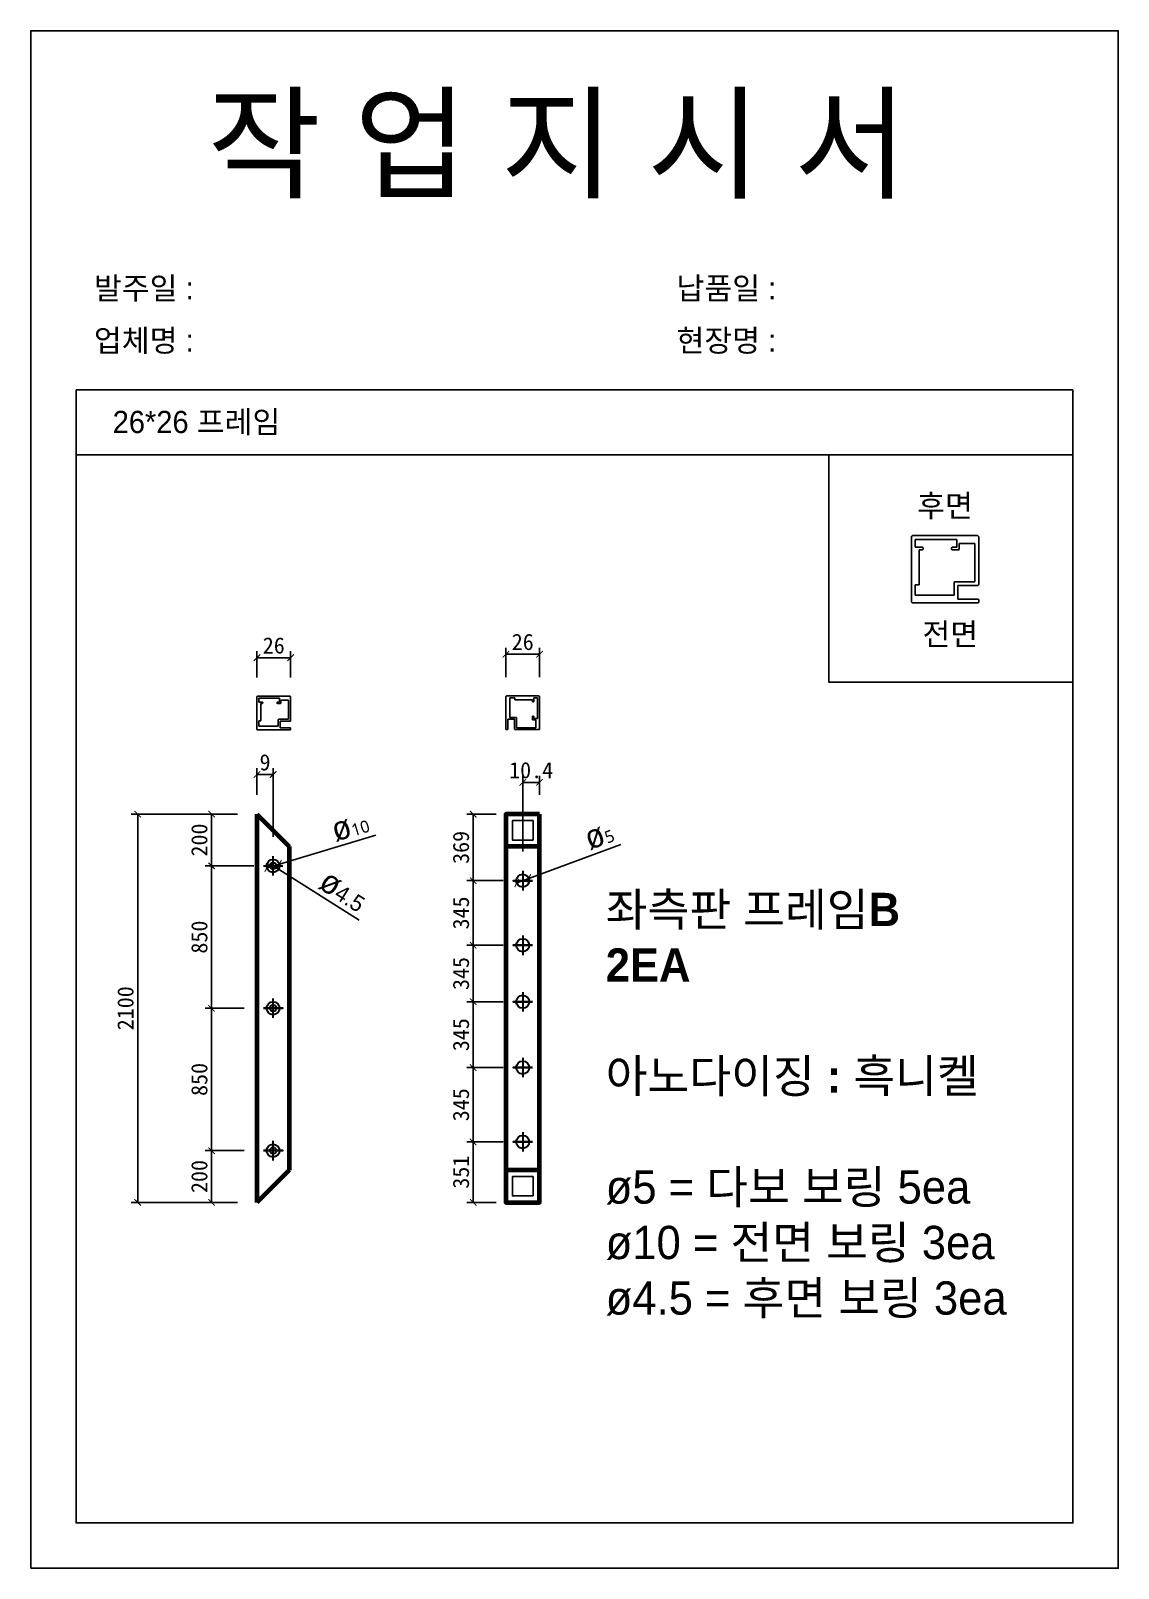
# Model space of a CAD drawing. Header units: millimetres. Extents: x -44117 to 256353, y -2095463 to 65325.
# Drawn here: x 116191 to 117871, y 25553 to 27929 of the extents above; entities that cross this region are included whole.
import ezdxf

# ---------------------------------------------------------------- set-up
doc = ezdxf.new("R2010")
doc.units = ezdxf.units.MM
doc.header["$LTSCALE"] = 10
doc.layers.add('Layer1', color=7, linetype='Continuous', lineweight=70)
doc.dimstyles.new('ISO-25', dxfattribs={"dimtxt": 2.5, "dimasz": 2.5, "dimexe": 1, "dimexo": 1, "dimtad": 1, "dimtxsty": 'Standard', "dimblk": 'ARCHTICK', "dimcen": 2.5, "dimadec": 0, "dimazin": 0, "dimtfac": 1, "dimtmove": 0, "dimatfit": 3, "dimfxl": 0, "dimarcsym": 0})

# ---------------------------------------------------------------- blocks, each defined once
blk = doc.blocks.new('_ArchTick')
at = {"color": 0, "linetype": 'ByBlock', "const_width": 0.15}
blk.add_lwpolyline([(-0.5, -0.5), (0.5, 0.5)], dxfattribs=at)
blk = doc.blocks.new('*D1852')
at = {"color": 0, "lineweight": -2}
for p, q in [((116510.3, 26718.3), (116346.1, 26718.3)), ((116356.1, 26118.3), (116356.1, 26718.3)), ((116510.3, 26118.3), (116346.1, 26118.3))]:
    blk.add_line(p, q, dxfattribs=at)
at = {"layer": 'Defpoints', "color": 0}
for p in [(116356.1, 26718.3), (116540.3, 26718.3), (116540.3, 26118.3)]:
    blk.add_point(p, dxfattribs=at)
at = {"color": 0, "lineweight": -2, "xscale": 10, "yscale": 10, "zscale": 10}
for p, rotation in [((116356.1, 26718.3), 90), ((116356.1, 26118.3), 270)]:
    blk.add_blockref('_ArchTick', p, dxfattribs=dict(at, rotation=rotation))
at = {"color": 0, "insert": (116337.3, 26418.3), "char_height": 25, "attachment_point": 5, "rotation": 90}
blk.add_mtext('2100', dxfattribs=at)
blk = doc.blocks.new('*D1853')
at = {"color": 0, "lineweight": -2}
for p, q in [((116540.3, 26748.3), (116540.3, 26789.5)), ((116540.3, 26779.5), (116565.3, 26779.5)), ((116565.3, 26683.3), (116565.3, 26789.5))]:
    blk.add_line(p, q, dxfattribs=at)
at = {"layer": 'Defpoints', "color": 0}
for p in [(116565.3, 26779.5), (116540.3, 26718.3), (116565.3, 26653.3)]:
    blk.add_point(p, dxfattribs=at)
at = {"color": 0, "lineweight": -2, "xscale": 10, "yscale": 10, "zscale": 10, "rotation": 180}
blk.add_blockref('_ArchTick', (116540.3, 26779.5), dxfattribs=at)
at = {"color": 0, "lineweight": -2, "xscale": 10, "yscale": 10, "zscale": 10}
blk.add_blockref('_ArchTick', (116565.3, 26779.5), dxfattribs=at)
at = {"color": 0, "insert": (116552.8, 26798.2), "char_height": 25, "attachment_point": 5}
blk.add_mtext('9', dxfattribs=at)
blk = doc.blocks.new('*D1854')
at = {"color": 0, "lineweight": -2}
for p, q in [((116724, 26685.7), (116574.9, 26641.2)), ((116555.7, 26635.4), (116574.9, 26641.2)), ((116555.7, 26635.4), (116555.7, 26635.4))]:
    blk.add_line(p, q, dxfattribs=at)
at = {"layer": 'Defpoints', "color": 0}
for p in [(116555.7, 26635.4), (116574.9, 26641.2)]:
    blk.add_point(p, dxfattribs=at)
at = {"color": 0, "lineweight": -2, "xscale": 10, "yscale": 10, "zscale": 10}
for p, rotation in [((116555.7, 26635.4), 16.62238534219674), ((116574.9, 26641.2), 196.6223853421967)]:
    blk.add_blockref('_ArchTick', p, dxfattribs=dict(at, rotation=rotation))
at = {"color": 0, "insert": (116683.9, 26700.8), "char_height": 25, "attachment_point": 5, "rotation": 16.6224}
blk.add_mtext('{\\fGulim|b0|i0|c129|p50;\\H1.4583x;ø\\fMalgun Gothic|b0|i0|c129|p50;\\H0.51429x;10}', dxfattribs=at)
blk = doc.blocks.new('*D1855')
at = {"color": 0, "lineweight": -2}
for p, q in [((116561.1, 26641), (116561.1, 26641)), ((116561.1, 26641), (116569.5, 26635.6)), ((116698, 26554.6), (116569.5, 26635.6))]:
    blk.add_line(p, q, dxfattribs=at)
at = {"layer": 'Defpoints', "color": 0}
for p in [(116561.1, 26641), (116569.5, 26635.6)]:
    blk.add_point(p, dxfattribs=at)
at = {"color": 0, "lineweight": -2, "xscale": 10, "yscale": 10, "zscale": 10}
for p, rotation in [((116561.1, 26641), 327.7574302874337), ((116569.5, 26635.6), 147.7574302874337)]:
    blk.add_blockref('_ArchTick', p, dxfattribs=dict(at, rotation=rotation))
at = {"color": 0, "insert": (116674.3, 26600.3), "char_height": 25, "attachment_point": 5, "rotation": 327.7574}
blk.add_mtext('{\\fGulim|b0|i0|c129|p50;\\H1.4583x;ø\\H0.68573x;4.5}', dxfattribs=at)
blk = doc.blocks.new('*D1856')
at = {"color": 0, "lineweight": -2}
for p, q in [((116510.3, 26718.3), (116460.2, 26718.3)), ((116470.2, 26718.3), (116470.2, 26638.3)), ((116535.3, 26638.3), (116460.2, 26638.3))]:
    blk.add_line(p, q, dxfattribs=at)
at = {"layer": 'Defpoints', "color": 0}
for p in [(116540.3, 26718.3), (116470.2, 26638.3), (116565.3, 26638.3)]:
    blk.add_point(p, dxfattribs=at)
at = {"color": 0, "lineweight": -2, "xscale": 10, "yscale": 10, "zscale": 10}
for p, rotation in [((116470.2, 26718.3), 90), ((116470.2, 26638.3), 270)]:
    blk.add_blockref('_ArchTick', p, dxfattribs=dict(at, rotation=rotation))
at = {"color": 0, "insert": (116451.4, 26678.3), "char_height": 25, "attachment_point": 5, "rotation": 90}
blk.add_mtext('200', dxfattribs=at)
blk = doc.blocks.new('*D1857')
at = {"color": 0, "lineweight": -2}
for p, q in [((116520.3, 26638.3), (116460.2, 26638.3)), ((116470.2, 26638.3), (116470.2, 26418.3)), ((116520.3, 26418.3), (116460.2, 26418.3))]:
    blk.add_line(p, q, dxfattribs=at)
at = {"layer": 'Defpoints', "color": 0}
for p in [(116550.3, 26638.3), (116470.2, 26418.3), (116550.3, 26418.3)]:
    blk.add_point(p, dxfattribs=at)
at = {"color": 0, "lineweight": -2, "xscale": 10, "yscale": 10, "zscale": 10}
for p, rotation in [((116470.2, 26638.3), 90), ((116470.2, 26418.3), 270)]:
    blk.add_blockref('_ArchTick', p, dxfattribs=dict(at, rotation=rotation))
at = {"color": 0, "insert": (116451.4, 26528.3), "char_height": 25, "attachment_point": 5, "rotation": 90}
blk.add_mtext('850', dxfattribs=at)
blk = doc.blocks.new('*D1858')
at = {"color": 0, "lineweight": -2}
for p, q in [((116520.3, 26418.3), (116460.2, 26418.3)), ((116470.2, 26418.3), (116470.2, 26198.3)), ((116520.3, 26198.3), (116460.2, 26198.3))]:
    blk.add_line(p, q, dxfattribs=at)
at = {"layer": 'Defpoints', "color": 0}
for p in [(116550.3, 26418.3), (116470.2, 26198.3), (116550.3, 26198.3)]:
    blk.add_point(p, dxfattribs=at)
at = {"color": 0, "lineweight": -2, "xscale": 10, "yscale": 10, "zscale": 10}
for p, rotation in [((116470.2, 26418.3), 90), ((116470.2, 26198.3), 270)]:
    blk.add_blockref('_ArchTick', p, dxfattribs=dict(at, rotation=rotation))
at = {"color": 0, "insert": (116451.4, 26308.3), "char_height": 25, "attachment_point": 5, "rotation": 90}
blk.add_mtext('850', dxfattribs=at)
blk = doc.blocks.new('*D1859')
at = {"color": 0, "lineweight": -2}
for p, q in [((116520.3, 26198.3), (116460.2, 26198.3)), ((116470.2, 26198.3), (116470.2, 26118.3)), ((116510.3, 26118.3), (116460.2, 26118.3))]:
    blk.add_line(p, q, dxfattribs=at)
at = {"layer": 'Defpoints', "color": 0}
for p in [(116550.3, 26198.3), (116470.2, 26118.3), (116540.3, 26118.3)]:
    blk.add_point(p, dxfattribs=at)
at = {"color": 0, "lineweight": -2, "xscale": 10, "yscale": 10, "zscale": 10}
for p, rotation in [((116470.2, 26198.3), 90), ((116470.2, 26118.3), 270)]:
    blk.add_blockref('_ArchTick', p, dxfattribs=dict(at, rotation=rotation))
at = {"color": 0, "insert": (116451.4, 26158.3), "char_height": 25, "attachment_point": 5, "rotation": 90}
blk.add_mtext('200', dxfattribs=at)
blk = doc.blocks.new('*D1860')
at = {"color": 0, "lineweight": -2}
for p, q in [((116540.3, 26929.5), (116540.3, 26970)), ((116592.3, 26929.5), (116592.3, 26970)), ((116540.3, 26960), (116592.3, 26960))]:
    blk.add_line(p, q, dxfattribs=at)
at = {"layer": 'Defpoints', "color": 0}
for p in [(116592.3, 26960), (116540.3, 26899.5), (116592.3, 26899.5)]:
    blk.add_point(p, dxfattribs=at)
at = {"color": 0, "lineweight": -2, "xscale": 10, "yscale": 10, "zscale": 10, "rotation": 180}
blk.add_blockref('_ArchTick', (116540.3, 26960), dxfattribs=at)
at = {"color": 0, "lineweight": -2, "xscale": 10, "yscale": 10, "zscale": 10}
blk.add_blockref('_ArchTick', (116592.3, 26960), dxfattribs=at)
at = {"color": 0, "insert": (116566.3, 26978.8), "char_height": 25, "attachment_point": 5}
blk.add_mtext('26', dxfattribs=at)
blk = doc.blocks.new('*D1871')
at = {"color": 0, "lineweight": -2}
for p, q in [((116924.9, 26929.9), (116924.9, 26975.5)), ((116976.9, 26929.9), (116976.9, 26975.5)), ((116924.9, 26965.5), (116976.9, 26965.5))]:
    blk.add_line(p, q, dxfattribs=at)
at = {"layer": 'Defpoints', "color": 0}
for p in [(116976.9, 26965.5), (116924.9, 26899.9), (116976.9, 26899.9)]:
    blk.add_point(p, dxfattribs=at)
at = {"color": 0, "lineweight": -2, "xscale": 10, "yscale": 10, "zscale": 10, "rotation": 180}
blk.add_blockref('_ArchTick', (116924.9, 26965.5), dxfattribs=at)
at = {"color": 0, "lineweight": -2, "xscale": 10, "yscale": 10, "zscale": 10}
blk.add_blockref('_ArchTick', (116976.9, 26965.5), dxfattribs=at)
at = {"color": 0, "insert": (116950.9, 26984.3), "char_height": 25, "attachment_point": 5}
blk.add_mtext('26', dxfattribs=at)
blk = doc.blocks.new('*D1900')
at = {"color": 0, "lineweight": -2}
for p, q in [((117102.2, 26671.6), (116960.3, 26619)), ((116941.6, 26612), (116960.3, 26619)), ((116941.6, 26612), (116941.6, 26612))]:
    blk.add_line(p, q, dxfattribs=at)
at = {"layer": 'Defpoints', "color": 0}
for p in [(116941.6, 26612), (116960.3, 26619)]:
    blk.add_point(p, dxfattribs=at)
at = {"color": 0, "lineweight": -2, "xscale": 10, "yscale": 10, "zscale": 10}
for p, rotation in [((116941.6, 26612), 20.35034544430838), ((116960.3, 26619), 200.3503454443084)]:
    blk.add_blockref('_ArchTick', p, dxfattribs=dict(at, rotation=rotation))
at = {"color": 0, "insert": (117068.3, 26686.7), "char_height": 25, "attachment_point": 5, "rotation": 20.3503}
blk.add_mtext('{\\fGulim|b0|i0|c129|p50;\\H1.4583x;ø\\fMalgun Gothic|b0|i0|c129|p50;\\H0.51429x;5}', dxfattribs=at)
blk = doc.blocks.new('*D1901')
at = {"color": 0, "lineweight": -2}
for p, q in [((116950.9, 26660.5), (116950.9, 26777.4)), ((116976.9, 26767.4), (116950.9, 26767.4)), ((116976.9, 26748.3), (116976.9, 26777.4))]:
    blk.add_line(p, q, dxfattribs=at)
at = {"layer": 'Defpoints', "color": 0}
for p in [(116950.9, 26767.4), (116976.9, 26718.3), (116950.9, 26630.5)]:
    blk.add_point(p, dxfattribs=at)
at = {"color": 0, "lineweight": -2, "xscale": 10, "yscale": 10, "zscale": 10, "rotation": 180}
blk.add_blockref('_ArchTick', (116950.9, 26767.4), dxfattribs=at)
at = {"color": 0, "lineweight": -2, "xscale": 10, "yscale": 10, "zscale": 10}
blk.add_blockref('_ArchTick', (116976.9, 26767.4), dxfattribs=at)
at = {"color": 0, "insert": (116963.9, 26786.1), "char_height": 25, "attachment_point": 5}
blk.add_mtext('10.4', dxfattribs=at)
blk = doc.blocks.new('*D1982')
at = {"color": 0, "lineweight": -2}
for p, q in [((116909.9, 26718.3), (116864.3, 26718.3)), ((116874.3, 26718.3), (116874.3, 26615.5)), ((116920.9, 26615.5), (116864.3, 26615.5))]:
    blk.add_line(p, q, dxfattribs=at)
at = {"layer": 'Defpoints', "color": 0}
for p in [(116924.9, 26718.3), (116874.3, 26615.5), (116935.9, 26615.5)]:
    blk.add_point(p, dxfattribs=at)
at = {"color": 0, "lineweight": -2, "xscale": 10, "yscale": 10, "zscale": 10}
for p, rotation in [((116874.3, 26718.3), 90), ((116874.3, 26615.5), 270)]:
    blk.add_blockref('_ArchTick', p, dxfattribs=dict(at, rotation=rotation))
at = {"color": 0, "insert": (116855.6, 26666.9), "char_height": 25, "attachment_point": 5, "rotation": 90}
blk.add_mtext('369', dxfattribs=at)
blk = doc.blocks.new('*D1983')
at = {"color": 0, "lineweight": -2}
for p, q in [((116920.9, 26615.5), (116864.3, 26615.5)), ((116874.3, 26615.5), (116874.3, 26515.6)), ((116920.9, 26515.6), (116864.3, 26515.6))]:
    blk.add_line(p, q, dxfattribs=at)
at = {"layer": 'Defpoints', "color": 0}
for p in [(116935.9, 26615.5), (116874.3, 26515.6), (116935.9, 26515.6)]:
    blk.add_point(p, dxfattribs=at)
at = {"color": 0, "lineweight": -2, "xscale": 10, "yscale": 10, "zscale": 10}
for p, rotation in [((116874.3, 26615.5), 90), ((116874.3, 26515.6), 270)]:
    blk.add_blockref('_ArchTick', p, dxfattribs=dict(at, rotation=rotation))
at = {"color": 0, "insert": (116855.6, 26565.6), "char_height": 25, "attachment_point": 5, "rotation": 90}
blk.add_mtext('345', dxfattribs=at)
blk = doc.blocks.new('*D1984')
at = {"color": 0, "lineweight": -2}
for p, q in [((116920.9, 26515.6), (116864.3, 26515.6)), ((116874.3, 26515.6), (116874.3, 26428.4)), ((116920.9, 26428.4), (116864.3, 26428.4))]:
    blk.add_line(p, q, dxfattribs=at)
at = {"layer": 'Defpoints', "color": 0}
for p in [(116935.9, 26515.6), (116874.3, 26428.4), (116935.9, 26428.4)]:
    blk.add_point(p, dxfattribs=at)
at = {"color": 0, "lineweight": -2, "xscale": 10, "yscale": 10, "zscale": 10}
for p, rotation in [((116874.3, 26515.6), 90), ((116874.3, 26428.4), 270)]:
    blk.add_blockref('_ArchTick', p, dxfattribs=dict(at, rotation=rotation))
at = {"color": 0, "insert": (116855.6, 26472), "char_height": 25, "attachment_point": 5, "rotation": 90}
blk.add_mtext('345', dxfattribs=at)
blk = doc.blocks.new('*D1985')
at = {"color": 0, "lineweight": -2}
for p, q in [((116920.9, 26428.4), (116864.3, 26428.4)), ((116874.3, 26428.4), (116874.3, 26326.6)), ((116920.9, 26326.6), (116864.3, 26326.6))]:
    blk.add_line(p, q, dxfattribs=at)
at = {"layer": 'Defpoints', "color": 0}
for p in [(116935.9, 26428.4), (116874.3, 26326.6), (116935.9, 26326.6)]:
    blk.add_point(p, dxfattribs=at)
at = {"color": 0, "lineweight": -2, "xscale": 10, "yscale": 10, "zscale": 10}
for p, rotation in [((116874.3, 26428.4), 90), ((116874.3, 26326.6), 270)]:
    blk.add_blockref('_ArchTick', p, dxfattribs=dict(at, rotation=rotation))
at = {"color": 0, "insert": (116855.6, 26377.5), "char_height": 25, "attachment_point": 5, "rotation": 90}
blk.add_mtext('345', dxfattribs=at)
blk = doc.blocks.new('*D1986')
at = {"color": 0, "lineweight": -2}
for p, q in [((116920.9, 26326.6), (116864.3, 26326.6)), ((116874.3, 26326.6), (116874.3, 26211.8)), ((116920.9, 26211.8), (116864.3, 26211.8))]:
    blk.add_line(p, q, dxfattribs=at)
at = {"layer": 'Defpoints', "color": 0}
for p in [(116935.9, 26326.6), (116874.3, 26211.8), (116935.9, 26211.8)]:
    blk.add_point(p, dxfattribs=at)
at = {"color": 0, "lineweight": -2, "xscale": 10, "yscale": 10, "zscale": 10}
for p, rotation in [((116874.3, 26326.6), 90), ((116874.3, 26211.8), 270)]:
    blk.add_blockref('_ArchTick', p, dxfattribs=dict(at, rotation=rotation))
at = {"color": 0, "insert": (116855.6, 26269.2), "char_height": 25, "attachment_point": 5, "rotation": 90}
blk.add_mtext('345', dxfattribs=at)
blk = doc.blocks.new('*D1987')
at = {"color": 0, "lineweight": -2}
for p, q in [((116920.9, 26211.8), (116864.3, 26211.8)), ((116874.3, 26211.8), (116874.3, 26118.3)), ((116909.9, 26118.3), (116864.3, 26118.3))]:
    blk.add_line(p, q, dxfattribs=at)
at = {"layer": 'Defpoints', "color": 0}
for p in [(116935.9, 26211.8), (116874.3, 26118.3), (116924.9, 26118.3)]:
    blk.add_point(p, dxfattribs=at)
at = {"color": 0, "lineweight": -2, "xscale": 10, "yscale": 10, "zscale": 10}
for p, rotation in [((116874.3, 26211.8), 90), ((116874.3, 26118.3), 270)]:
    blk.add_blockref('_ArchTick', p, dxfattribs=dict(at, rotation=rotation))
at = {"color": 0, "insert": (116855.6, 26165), "char_height": 25, "attachment_point": 5, "rotation": 90}
blk.add_mtext('351', dxfattribs=at)

msp = doc.modelspace()

# ---------------------------------------------------------------- linework, layer by layer
for p, q in [((117800.87366, 27373.7559), (116260.87366, 27373.7559)), ((117800.87366, 27273.7559), (116260.87366, 27273.7559)), ((117557.31807, 27130.67253), (117557.31807, 27142.67253)), ((117557.31807, 27142.67253), (117621.31807, 27142.67253)), ((117621.31807, 27142.67253), (117621.31807, 27130.67253)), ((117625.31807, 27127.87253), (117625.31807, 27136.67253)), ((117625.31807, 27136.67253), (117649.31807, 27136.67253)), ((117649.31807, 27136.67253), (117649.31807, 27077.47253)), ((117568.11807, 27130.67253), (117557.31807, 27130.67253)), ((117563.31807, 27126.67253), (117568.11807, 27126.67253)), ((117563.31807, 27126.67253), (117563.31807, 27072.67253)), ((117569.31807, 27127.87253), (117569.31807, 27129.47253)), ((117613.31807, 27129.47253), (117613.31807, 27127.87253)), ((117621.31807, 27130.67253), (117614.51807, 27130.67253)), ((117614.51807, 27126.67253), (117624.11807, 27126.67253)), ((117557.31807, 27056.67253), (117557.31807, 27072.67253)), ((117557.31807, 27072.67253), (117563.31807, 27072.67253)), ((117617.31807, 27076.27253), (117617.31807, 27071.47253)), ((117617.31807, 27071.47253), (117617.31807, 27056.67253)), ((117617.31807, 27071.47253), (117617.31807, 27071.47253)), ((117623.31807, 27077.47253), (117618.51807, 27077.47253)), ((117649.31807, 27077.47253), (117623.31807, 27077.47253)), ((117617.31807, 27056.67253), (117557.31807, 27056.67253)), ((116543.30162, 26891.48173), (116543.30162, 26897.48173)), ((116543.30162, 26897.48173), (116575.30162, 26897.48173)), ((116575.30162, 26897.48173), (116575.30162, 26891.48173)), ((116930.93772, 26867.88173), (116930.93772, 26897.88173)), ((116930.93772, 26897.88173), (116938.93772, 26897.88173)), ((116938.93772, 26897.88173), (116938.93772, 26894.88173)), ((116967.93772, 26892.48173), (116967.93772, 26897.88173)), ((116967.93772, 26897.88173), (116973.93772, 26897.88173)), ((116973.93772, 26897.88173), (116973.93772, 26865.88173)), ((116548.70162, 26891.48173), (116543.30162, 26891.48173)), ((116546.30162, 26889.48173), (116548.70162, 26889.48173)), ((116546.30162, 26889.48173), (116546.30162, 26862.48173)), ((116549.30162, 26890.08173), (116549.30162, 26890.88173)), ((116571.30162, 26890.88173), (116571.30162, 26890.08173)), ((116575.30162, 26891.48173), (116571.90162, 26891.48173)), ((116571.90162, 26889.48173), (116576.70162, 26889.48173)), ((116577.30162, 26890.08173), (116577.30162, 26894.48173)), ((116577.30162, 26894.48173), (116589.30162, 26894.48173)), ((116589.30162, 26894.48173), (116589.30162, 26864.88173)), ((116965.93772, 26894.88173), (116938.93772, 26894.88173)), ((116965.93772, 26894.88173), (116965.93772, 26892.48173)), ((116966.53772, 26891.88173), (116967.33772, 26891.88173)), ((116543.30162, 26854.48173), (116543.30162, 26862.48173)), ((116543.30162, 26862.48173), (116546.30162, 26862.48173)), ((116573.30162, 26854.48173), (116543.30162, 26854.48173)), ((116573.30162, 26864.28173), (116573.30162, 26861.88173)), ((116573.30162, 26861.88173), (116573.30162, 26854.48173)), ((116573.30162, 26861.88173), (116573.30162, 26861.88173)), ((116576.30162, 26864.88173), (116573.90162, 26864.88173)), ((116589.30162, 26864.88173), (116576.30162, 26864.88173)), ((116938.33772, 26867.88173), (116930.93772, 26867.88173)), ((116940.73772, 26867.88173), (116938.33772, 26867.88173)), ((116938.33772, 26867.88173), (116938.33772, 26867.88173)), ((116941.33772, 26864.88173), (116941.33772, 26867.28173)), ((116941.33772, 26851.88173), (116941.33772, 26864.88173)), ((116970.93772, 26851.88173), (116941.33772, 26851.88173)), ((116965.93772, 26869.28173), (116965.93772, 26864.48173)), ((116967.33772, 26869.88173), (116966.53772, 26869.88173)), ((116966.53772, 26863.88173), (116970.93772, 26863.88173)), ((116967.93772, 26865.88173), (116967.93772, 26869.28173)), ((116973.93772, 26865.88173), (116967.93772, 26865.88173)), ((116970.93772, 26863.88173), (116970.93772, 26851.88173))]:
    msp.add_line(p, q)
at = {"lineweight": 30}
for p, q in [((116550.30162, 26638.29861), (116580.30162, 26638.29861)), ((116565.30162, 26623.29861), (116565.30162, 26653.29861)), ((116950.93772, 26630.48714), (116950.93772, 26600.48714)), ((116950.93772, 26530.61843), (116950.93772, 26500.61843)), ((116565.30162, 26403.29861), (116565.30162, 26433.29861)), ((116950.93772, 26443.38673), (116950.93772, 26413.38673)), ((116950.93772, 26341.59729), (116950.93772, 26311.59729)), ((116565.30162, 26183.29861), (116565.30162, 26213.29861)), ((116950.93772, 26226.75753), (116950.93772, 26196.75753))]:
    msp.add_line(p, q, dxfattribs=at)
for points in [[(116190.87366, 25552.92562), (117870.87366, 25552.92562), (117870.87366, 27928.92562), (116190.87366, 27928.92562)], [(117800.87366, 27273.7559), (117423.9249, 27273.7559), (117423.9249, 26922.14894), (117800.87366, 26922.14894)], [(116966.93772, 26708.29861), (116934.93772, 26708.29861), (116934.93772, 26678.29861), (116966.93772, 26678.29861)], [(116966.93772, 26128.29861), (116934.93772, 26128.29861), (116934.93772, 26158.29861), (116966.93772, 26158.29861)]]:
    msp.add_lwpolyline(points, close=True)
msp.add_lwpolyline([(116260.87366, 27373.7559), (116260.87366, 25622.92562), (117800.87366, 25622.92562), (117800.87366, 27373.7559)])
for points in [[(117654.11807, 27050.67305, -0.4142135624), (117655.31807, 27049.47305), (117655.31807, 27045.87253, -0.4142135624), (117654.11807, 27044.67253), (117553.31807, 27044.67253, -0.4142135624), (117551.31807, 27046.67253), (117551.31807, 27146.67253, -0.4142135624), (117553.31807, 27148.67253), (117653.31807, 27148.67253, -0.4142135624), (117655.31807, 27146.67253), (117655.31807, 27073.47253, -0.4142135624), (117653.31807, 27071.47253), (117623.31807, 27071.47253), (117623.31807, 27050.67253), (117654.11807, 27050.67253)], [(116591.70162, 26851.48199, -0.4142135624), (116592.30162, 26850.88199), (116592.30162, 26849.08173, -0.4142135624), (116591.70162, 26848.48173), (116541.30162, 26848.48173, -0.4142135624), (116540.30162, 26849.48173), (116540.30162, 26899.48173, -0.4142135624), (116541.30162, 26900.48173), (116591.30162, 26900.48173, -0.4142135624), (116592.30162, 26899.48173), (116592.30162, 26862.88173, -0.4142135624), (116591.30162, 26861.88173), (116576.30162, 26861.88173), (116576.30162, 26851.48173), (116591.70162, 26851.48173)], [(116927.93798, 26849.48173, -0.4142135624), (116927.33798, 26848.88173), (116925.53772, 26848.88173, -0.4142135624), (116924.93772, 26849.48173), (116924.93772, 26899.88173, -0.4142135624), (116925.93772, 26900.88173), (116975.93772, 26900.88173, -0.4142135624), (116976.93772, 26899.88173), (116976.93772, 26849.88173, -0.4142135624), (116975.93772, 26848.88173), (116939.33772, 26848.88173, -0.4142135624), (116938.33772, 26849.88173), (116938.33772, 26864.88173), (116927.93772, 26864.88173), (116927.93772, 26849.48173)]]:
    msp.add_lwpolyline(points, format="xyb")
for points in [[(116965.93772, 26615.48714), (116935.93772, 26615.48714)], [(116965.93772, 26515.61843), (116935.93772, 26515.61843)], [(116965.93772, 26428.38673), (116935.93772, 26428.38673)], [(116550.30162, 26418.29861), (116580.30162, 26418.29861)], [(116965.93772, 26326.59729), (116935.93772, 26326.59729)], [(116965.93772, 26211.75753), (116935.93772, 26211.75753)], [(116550.30162, 26198.29861), (116580.30162, 26198.29861)]]:
    msp.add_lwpolyline(points, close=True, dxfattribs=at)
for centre, radius in [((116565.30162, 26638.29861), 10), ((116565.30162, 26638.29861), 5), ((116950.93772, 26615.48714), 10), ((116950.93772, 26515.61843), 10), ((116565.30162, 26418.29861), 10), ((116565.30162, 26418.29861), 5), ((116950.93772, 26428.38673), 10), ((116950.93772, 26326.59729), 10), ((116565.30162, 26198.29861), 10), ((116950.93772, 26211.75753), 10), ((116565.30162, 26198.29861), 5)]:
    msp.add_circle(centre, radius, dxfattribs=at)
for centre, radius, start, end in [((117568.11807, 27129.47253), 1.2, 360, 90), ((117568.11807, 27127.87253), 1.2, 270, 0), ((117614.51807, 27129.47253), 1.2, 90, 180), ((117614.51807, 27127.87253), 1.2, 180, 270), ((117624.11807, 27127.87253), 1.2, 270, 0), ((117618.51807, 27076.27253), 1.2, 90, 180), ((116548.70162, 26890.88173), 0.6, 360, 90), ((116548.70162, 26890.08173), 0.6, 270, 0), ((116571.90162, 26890.88173), 0.6, 90, 180), ((116571.90162, 26890.08173), 0.6, 180, 270), ((116576.70162, 26890.08173), 0.6, 270, 0), ((116966.53772, 26892.48173), 0.6, 180, 270), ((116967.33772, 26892.48173), 0.6, 270, 0), ((116573.90162, 26864.28173), 0.6, 90, 180), ((116940.73772, 26867.28173), 0.6, 360, 90), ((116966.53772, 26869.28173), 0.6, 90, 180), ((116966.53772, 26864.48173), 0.6, 180, 270), ((116967.33772, 26869.28173), 0.6, 360, 90)]:
    msp.add_arc(centre, radius, start, end)
at = {"layer": 'Layer1'}
for p, q in [((116540.30162, 26718.29861), (116590.30162, 26668.29861)), ((116976.93772, 26668.29861), (116924.93772, 26668.29861)), ((116590.30162, 26168.29861), (116540.30162, 26118.29861)), ((116976.93772, 26168.29861), (116924.93772, 26168.29861))]:
    msp.add_line(p, q, dxfattribs=at)
for points in [[(116540.30162, 26718.29861), (116540.30162, 26118.29861)], [(116590.30162, 26668.29861), (116590.30162, 26168.29861)]]:
    msp.add_lwpolyline(points, dxfattribs=at)
msp.add_lwpolyline([(116976.93772, 26718.29861), (116924.93772, 26718.29861), (116924.93772, 26118.29861), (116976.93772, 26118.29861)], close=True, dxfattribs=at)

# ---------------------------------------------------------------- texts
at = {"attachment_point": 1}
for s, heights, insert, char_height in [('{\\fGulim|b0|i0|c129|p50;작 업 지 시 서}', [-155.84554], (116463.68026, 27824.76311), 140), ('{\\fGulim|b0|i0|c129|p50;발주일 :}', [-38.18216], (116288.47091, 27548.04269), 34.3), ('{\\fGulim|b0|i0|c129|p50;납품일 :}', [-37.67976], (117188.44889, 27548.04269), 34.3), ('{\\fGulim|b0|i0|c129|p50;업체명 : }', [-38.2735], (116288.47091, 27467.38651), 34.3), ('{\\fGulim|b0|i0|c129|p50;현장명 : }', [-38.2735], (117188.44889, 27467.38651), 34.3), ('{\\fGulim|b0|i0|c129|p50;26*26 프레임}', [-38.22783], (116317.43349, 27341.51794), 34.3), ('{\\fGulim|b0|i0|c129|p50;후면}', [-38.18216], (117560.17015, 27212.04764), 34.3), ('{\\fGulim|b0|i0|c129|p50;전면}', [-37.08602], (117568.36401, 27013.68794), 34.3), ('{\\fGulim|b1|i0|c129|p50;좌측판 프레임B\\P2EA\\P\\P아노다이징 : 흑니켈\\P\\P\\fGulim|b0|i0|c129|p50;ø5 = 다보 보링 5ea\\Pø10 = 전면 보링 3ea\\Pø4.5 = 후면 보링 3ea}', [-667.6308], (117079.12114, 26596.69516), 51.45)]:
    msp.add_mtext_dynamic_manual_height_columns(s, width=3307.3198183, gutter_width=12.5, heights=heights, dxfattribs=dict(at, insert=insert, char_height=char_height))

# ---------------------------------------------------------------- dimensions: what is measured, and where the dimension line sits
for base, p1, p2, text, picture, middle in [((116592.30162, 26960.01981), (116540.30162, 26899.48173), (116592.30162, 26899.48173), '26', '*D1860', (116566.30162, 26960.01981)), ((116976.93772, 26965.5202), (116924.93772, 26899.88173), (116976.93772, 26899.88173), '26', '*D1871', (116950.93772, 26965.5202)), ((116565.30162, 26779.48249), (116540.30162, 26718.29861), (116565.30162, 26653.29861), '9', '*D1853', (116552.80162, 26779.48249)), ((116950.93772, 26767.38844), (116976.93772, 26718.29861), (116950.93772, 26630.48714), '10.4', '*D1901', (116963.93772, 26767.38844))]:
    dim = msp.add_linear_dim(base=base, p1=p1, p2=p2, text=text, dimstyle='ISO-25', override={"dimscale": 10, "dimasz": 1, "dimexo": 3})
    dim.commit()
    dim.dimension.update_dxf_attribs({"geometry": picture, "text_midpoint": middle, "dimtype": 160})
for base, p1, p2, text, override, picture, middle in [((116356.06411, 26718.29861), (116540.30162, 26118.29861), (116540.30162, 26718.29861), '2100', {"dimscale": 10, "dimasz": 1, "dimexo": 3, "dimtxsty": 'Standard'}, '*D1852', (116337.31411, 26418.29861)), ((116470.15105, 26638.29861), (116540.30162, 26718.29861), (116565.30162, 26638.29861), '200', {"dimscale": 10, "dimasz": 1, "dimexo": 3}, '*D1856', (116451.40105, 26678.29861)), ((116470.15105, 26418.29861), (116550.30162, 26638.29861), (116550.30162, 26418.29861), '850', {"dimscale": 10, "dimasz": 1, "dimexo": 3, "dimtxsty": 'Standard'}, '*D1857', (116451.40105, 26528.29861)), ((116470.15105, 26198.29861), (116550.30162, 26418.29861), (116550.30162, 26198.29861), '850', {"dimscale": 10, "dimasz": 1, "dimexo": 3, "dimtxsty": 'Standard'}, '*D1858', (116451.40105, 26308.29861)), ((116470.15105, 26118.29861), (116550.30162, 26198.29861), (116540.30162, 26118.29861), '200', {"dimscale": 10, "dimasz": 1, "dimexo": 3}, '*D1859', (116451.40105, 26158.29861))]:
    dim = msp.add_linear_dim(base=base, p1=p1, p2=p2, angle=90, text=text, dimstyle='ISO-25', override=override)
    dim.commit()
    dim.dimension.update_dxf_attribs({"geometry": picture, "text_midpoint": middle})
for p1, p2, text, picture, middle in [((116555.71952, 26635.43798), (116574.88373, 26641.15924), '{\\fGulim|b0|i0|c129|p50;\\H1.4583x;ø\\fMalgun Gothic|b0|i0|c129|p50;\\H0.51429x;10}', '*D1854', (116691.35163, 26675.92938)), ((116941.56189, 26612.00954), (116960.31356, 26618.96473), '{\\fGulim|b0|i0|c129|p50;\\H1.4583x;ø\\fMalgun Gothic|b0|i0|c129|p50;\\H0.51429x;5}', '*D1900', (117077.37168, 26662.38282)), ((116561.07264, 26640.96613), (116569.53061, 26635.63108), '{\\fGulim|b0|i0|c129|p50;\\H1.4583x;ø\\H0.68573x;4.5}', '*D1855', (116660.41948, 26578.30095))]:
    dim = msp.add_diameter_dim_2p(p1=p1, p2=p2, text=text, dimstyle='ISO-25', override={"dimscale": 10, "dimasz": 1, "dimexo": 3})
    dim.commit()
    dim.dimension.update_dxf_attribs({"geometry": picture, "text_midpoint": middle, "dimtype": 163})
for base, p1, p2, text, override, picture, middle in [((116874.33071, 26615.48714), (116924.93772, 26718.29861), (116935.93772, 26615.48714), '369', {"dimscale": 10, "dimasz": 1, "dimexo": 1.5, "dimtxsty": 'Standard'}, '*D1982', (116874.33071, 26666.89287)), ((116874.33071, 26515.61843), (116935.93772, 26615.48714), (116935.93772, 26515.61843), '345', {"dimscale": 10, "dimasz": 1, "dimexo": 1.5, "dimtxsty": 'Standard', "dimtmove": 1}, '*D1983', (116874.33071, 26565.55278)), ((116874.33071, 26428.38673), (116935.93772, 26515.61843), (116935.93772, 26428.38673), '345', {"dimscale": 10, "dimasz": 1, "dimexo": 1.5, "dimtxsty": 'Standard', "dimtmove": 1}, '*D1984', (116874.33071, 26472.00258)), ((116874.33071, 26326.59729), (116935.93772, 26428.38673), (116935.93772, 26326.59729), '345', {"dimscale": 10, "dimasz": 1, "dimexo": 1.5, "dimtxsty": 'Standard', "dimtmove": 1}, '*D1985', (116874.33071, 26377.49201)), ((116874.33071, 26211.75753), (116935.93772, 26326.59729), (116935.93772, 26211.75753), '345', {"dimscale": 10, "dimasz": 1, "dimexo": 1.5, "dimtxsty": 'Standard', "dimtmove": 1}, '*D1986', (116874.33071, 26269.17741)), ((116874.33071, 26118.29861), (116935.93772, 26211.75753), (116924.93772, 26118.29861), '351', {"dimscale": 10, "dimasz": 1, "dimexo": 1.5, "dimtxsty": 'Standard', "dimtmove": 1}, '*D1987', (116874.33071, 26165.02807))]:
    dim = msp.add_linear_dim(base=base, p1=p1, p2=p2, angle=90, text=text, dimstyle='ISO-25', override=override)
    dim.commit()
    dim.dimension.update_dxf_attribs({"geometry": picture, "text_midpoint": middle, "dimtype": 160})

doc.saveas('drawing.dxf')
